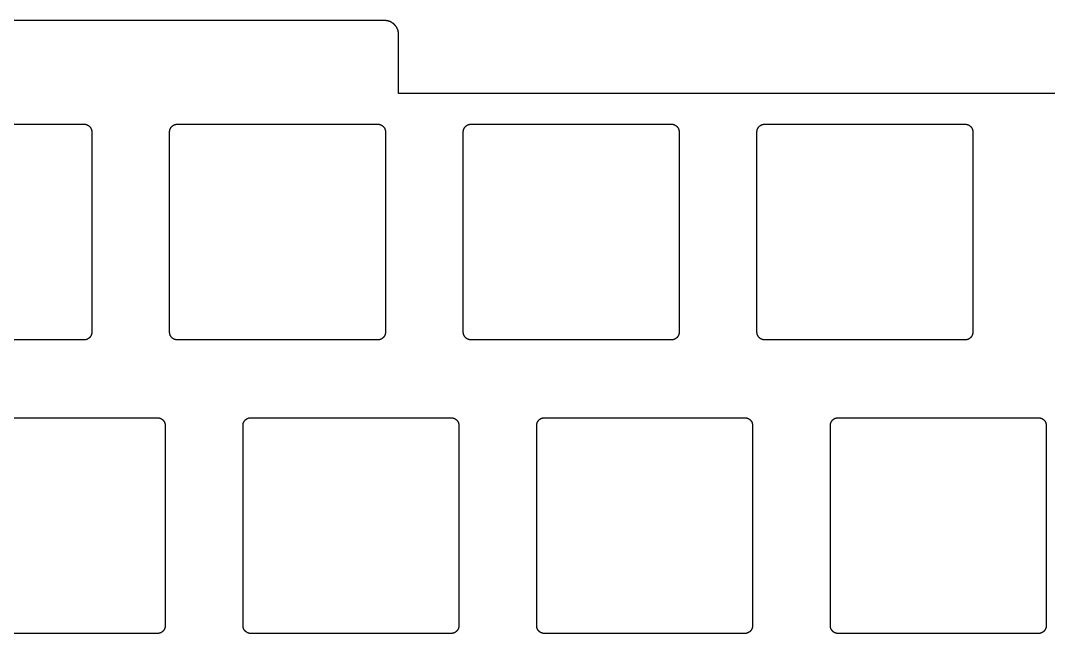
# Model space of a CAD drawing. Header units: millimetres. Extents: x 1 to 266, y -4 to 81.
# Drawn here: x 69.2 to 135.8, y 40.9 to 80.7 of the extents above; entities that cross this region are included whole.
import ezdxf

# ---------------------------------------------------------------- set-up
doc = ezdxf.new("R2010")
doc.units = ezdxf.units.MM
doc.layers.add('Layer 01', color=18, linetype='Continuous', true_color=0x000000)

msp = doc.modelspace()

# ---------------------------------------------------------------- linework, layer by layer
at = {"layer": 'Layer 01'}
for points in [[(92.771, 80.658), (29.771, 80.658)], [(93.671, 79.758), (93.671, 79.777), (93.671, 79.798), (93.669, 79.818), (93.668, 79.838), (93.666, 79.859), (93.663, 79.88), (93.66, 79.9), (93.656, 79.921), (93.652, 79.942), (93.648, 79.963), (93.642, 79.984), (93.637, 80.005), (93.63, 80.026), (93.624, 80.047), (93.616, 80.068), (93.608, 80.089), (93.6, 80.11), (93.591, 80.13), (93.581, 80.151), (93.571, 80.171), (93.56, 80.191), (93.549, 80.211), (93.537, 80.231), (93.525, 80.25), (93.512, 80.269), (93.499, 80.288), (93.485, 80.307), (93.47, 80.325), (93.455, 80.343), (93.44, 80.36), (93.424, 80.377), (93.408, 80.394), (93.391, 80.41), (93.374, 80.426), (93.357, 80.441), (93.339, 80.456), (93.321, 80.471), (93.302, 80.485), (93.283, 80.498), (93.264, 80.511), (93.245, 80.523), (93.225, 80.535), (93.205, 80.546), (93.185, 80.557), (93.165, 80.567), (93.144, 80.577), (93.124, 80.586), (93.103, 80.594), (93.082, 80.602), (93.061, 80.61), (93.04, 80.616), (93.019, 80.623), (92.998, 80.629), (92.977, 80.634), (92.956, 80.638), (92.935, 80.642), (92.914, 80.646), (92.894, 80.649), (92.873, 80.652), (92.852, 80.654), (92.832, 80.655), (92.812, 80.657), (92.791, 80.657), (92.771, 80.658)], [(173.221, 79.758), (173.221, 75.928), (93.671, 75.928), (93.671, 79.758)], [(60.271, 73.932), (73.271, 73.932)], [(73.271, 73.932), (73.282, 73.931), (73.294, 73.931), (73.306, 73.93), (73.317, 73.929), (73.329, 73.928), (73.341, 73.927), (73.352, 73.925), (73.364, 73.923), (73.375, 73.921), (73.386, 73.918), (73.398, 73.915), (73.409, 73.912), (73.42, 73.909), (73.431, 73.905), (73.443, 73.901), (73.455, 73.896), (73.466, 73.892), (73.478, 73.887), (73.489, 73.881), (73.501, 73.876), (73.512, 73.87), (73.523, 73.864), (73.533, 73.857), (73.544, 73.85), (73.555, 73.843), (73.565, 73.836), (73.575, 73.828), (73.586, 73.82), (73.596, 73.811), (73.605, 73.803), (73.615, 73.794), (73.624, 73.785), (73.633, 73.776), (73.642, 73.767), (73.65, 73.757), (73.658, 73.748), (73.666, 73.738), (73.673, 73.728), (73.681, 73.718), (73.688, 73.707), (73.695, 73.696), (73.701, 73.686), (73.708, 73.674), (73.714, 73.663), (73.72, 73.651), (73.725, 73.639), (73.731, 73.627), (73.735, 73.616), (73.74, 73.605), (73.744, 73.594), (73.747, 73.583), (73.751, 73.571), (73.754, 73.56), (73.757, 73.549), (73.759, 73.537), (73.762, 73.526), (73.764, 73.514), (73.766, 73.503), (73.767, 73.491), (73.768, 73.479), (73.769, 73.467), (73.77, 73.456), (73.77, 73.444), (73.77, 73.432)], [(73.77, 73.432), (73.77, 60.432)], [(78.821, 73.432), (78.821, 73.443), (78.822, 73.455), (78.822, 73.467), (78.823, 73.478), (78.824, 73.49), (78.826, 73.502), (78.828, 73.513), (78.83, 73.525), (78.832, 73.536), (78.835, 73.547), (78.837, 73.559), (78.841, 73.57), (78.844, 73.581), (78.848, 73.592), (78.852, 73.604), (78.856, 73.616), (78.861, 73.627), (78.866, 73.639), (78.871, 73.65), (78.877, 73.662), (78.883, 73.673), (78.889, 73.684), (78.896, 73.695), (78.902, 73.705), (78.91, 73.716), (78.917, 73.726), (78.925, 73.737), (78.933, 73.747), (78.941, 73.757), (78.95, 73.767), (78.959, 73.776), (78.967, 73.785), (78.976, 73.794), (78.986, 73.803), (78.995, 73.811), (79.005, 73.819), (79.015, 73.827), (79.025, 73.835), (79.035, 73.842), (79.045, 73.849), (79.056, 73.856), (79.067, 73.862), (79.078, 73.869), (79.09, 73.875), (79.101, 73.881), (79.114, 73.886), (79.126, 73.892), (79.137, 73.896), (79.148, 73.901), (79.159, 73.905), (79.17, 73.908), (79.181, 73.912), (79.193, 73.915), (79.204, 73.918), (79.215, 73.92), (79.227, 73.923), (79.238, 73.925), (79.25, 73.927), (79.262, 73.928), (79.273, 73.929), (79.285, 73.93), (79.297, 73.931), (79.309, 73.931), (79.321, 73.932)], [(78.821, 60.432), (78.821, 73.432)], [(79.321, 73.932), (92.321, 73.932)], [(92.321, 73.932), (92.332, 73.931), (92.344, 73.931), (92.356, 73.93), (92.367, 73.929), (92.379, 73.928), (92.391, 73.927), (92.402, 73.925), (92.414, 73.923), (92.425, 73.921), (92.436, 73.918), (92.448, 73.915), (92.459, 73.912), (92.47, 73.909), (92.481, 73.905), (92.493, 73.901), (92.505, 73.896), (92.516, 73.892), (92.528, 73.887), (92.539, 73.881), (92.551, 73.876), (92.562, 73.87), (92.573, 73.864), (92.583, 73.857), (92.594, 73.85), (92.605, 73.843), (92.615, 73.836), (92.625, 73.828), (92.636, 73.82), (92.646, 73.811), (92.655, 73.803), (92.665, 73.794), (92.674, 73.785), (92.683, 73.776), (92.692, 73.767), (92.7, 73.757), (92.708, 73.748), (92.716, 73.738), (92.723, 73.728), (92.731, 73.718), (92.738, 73.707), (92.745, 73.696), (92.751, 73.686), (92.758, 73.674), (92.764, 73.663), (92.77, 73.651), (92.775, 73.639), (92.781, 73.627), (92.785, 73.616), (92.79, 73.605), (92.794, 73.594), (92.797, 73.583), (92.801, 73.571), (92.804, 73.56), (92.807, 73.549), (92.809, 73.537), (92.812, 73.526), (92.814, 73.514), (92.816, 73.503), (92.817, 73.491), (92.818, 73.479), (92.819, 73.467), (92.82, 73.456), (92.82, 73.444), (92.82, 73.432)], [(92.82, 73.432), (92.82, 60.432)], [(97.871, 73.432), (97.871, 73.444), (97.872, 73.456), (97.872, 73.468), (97.874, 73.481), (97.875, 73.493), (97.877, 73.505), (97.879, 73.517), (97.881, 73.529), (97.883, 73.541), (97.886, 73.553), (97.889, 73.565), (97.893, 73.577), (97.896, 73.589), (97.9, 73.6), (97.905, 73.612), (97.909, 73.623), (97.914, 73.634), (97.919, 73.645), (97.924, 73.656), (97.93, 73.667), (97.935, 73.677), (97.942, 73.688), (97.948, 73.698), (97.955, 73.708), (97.962, 73.719), (97.969, 73.729), (97.976, 73.739), (97.984, 73.748), (97.992, 73.758), (98.001, 73.767), (98.009, 73.776), (98.017, 73.785), (98.026, 73.794), (98.035, 73.802), (98.044, 73.81), (98.054, 73.818), (98.063, 73.826), (98.073, 73.833), (98.083, 73.84), (98.093, 73.847), (98.103, 73.854), (98.114, 73.86), (98.124, 73.866), (98.135, 73.872), (98.146, 73.878), (98.157, 73.883), (98.168, 73.889), (98.18, 73.894), (98.191, 73.898), (98.203, 73.902), (98.214, 73.906), (98.226, 73.91), (98.237, 73.914), (98.249, 73.917), (98.261, 73.92), (98.273, 73.922), (98.285, 73.924), (98.297, 73.926), (98.309, 73.928), (98.321, 73.929), (98.334, 73.93), (98.346, 73.931), (98.358, 73.931), (98.371, 73.932)], [(97.871, 72.983), (97.871, 73.432)], [(98.371, 73.932), (111.371, 73.932)], [(111.371, 73.932), (111.382, 73.931), (111.394, 73.931), (111.406, 73.93), (111.417, 73.929), (111.429, 73.928), (111.441, 73.927), (111.452, 73.925), (111.464, 73.923), (111.475, 73.921), (111.486, 73.918), (111.498, 73.915), (111.509, 73.912), (111.52, 73.909), (111.531, 73.905), (111.543, 73.901), (111.555, 73.896), (111.566, 73.892), (111.578, 73.887), (111.589, 73.881), (111.601, 73.876), (111.612, 73.87), (111.623, 73.864), (111.633, 73.857), (111.644, 73.85), (111.655, 73.843), (111.665, 73.836), (111.675, 73.828), (111.686, 73.82), (111.696, 73.811), (111.705, 73.803), (111.715, 73.794), (111.724, 73.785), (111.733, 73.776), (111.742, 73.767), (111.75, 73.757), (111.758, 73.748), (111.766, 73.738), (111.773, 73.728), (111.781, 73.718), (111.788, 73.707), (111.795, 73.696), (111.801, 73.686), (111.808, 73.674), (111.814, 73.663), (111.82, 73.651), (111.825, 73.639), (111.831, 73.627), (111.835, 73.616), (111.84, 73.605), (111.844, 73.594), (111.847, 73.583), (111.851, 73.571), (111.854, 73.56), (111.857, 73.549), (111.859, 73.537), (111.862, 73.526), (111.864, 73.514), (111.866, 73.503), (111.867, 73.491), (111.868, 73.479), (111.869, 73.467), (111.87, 73.456), (111.87, 73.444), (111.871, 73.432)], [(111.871, 73.432), (111.871, 60.432)], [(116.921, 73.432), (116.921, 73.444), (116.922, 73.456), (116.922, 73.468), (116.924, 73.481), (116.925, 73.493), (116.927, 73.505), (116.929, 73.517), (116.931, 73.529), (116.933, 73.541), (116.936, 73.553), (116.939, 73.565), (116.943, 73.577), (116.946, 73.589), (116.95, 73.6), (116.955, 73.612), (116.959, 73.623), (116.964, 73.634), (116.969, 73.645), (116.974, 73.656), (116.98, 73.667), (116.985, 73.677), (116.992, 73.688), (116.998, 73.698), (117.005, 73.708), (117.012, 73.719), (117.019, 73.729), (117.026, 73.739), (117.034, 73.748), (117.042, 73.758), (117.051, 73.767), (117.059, 73.776), (117.067, 73.785), (117.076, 73.794), (117.085, 73.802), (117.094, 73.81), (117.104, 73.818), (117.113, 73.826), (117.123, 73.833), (117.133, 73.84), (117.143, 73.847), (117.153, 73.854), (117.164, 73.86), (117.174, 73.866), (117.185, 73.872), (117.196, 73.878), (117.207, 73.883), (117.218, 73.889), (117.23, 73.894), (117.241, 73.898), (117.253, 73.902), (117.264, 73.906), (117.276, 73.91), (117.287, 73.914), (117.299, 73.917), (117.311, 73.92), (117.323, 73.922), (117.335, 73.924), (117.347, 73.926), (117.359, 73.928), (117.371, 73.929), (117.384, 73.93), (117.396, 73.931), (117.408, 73.931), (117.421, 73.932)], [(116.921, 72.977), (116.921, 73.432)], [(117.421, 73.932), (130.42, 73.932)], [(130.42, 73.932), (130.433, 73.931), (130.445, 73.931), (130.457, 73.93), (130.47, 73.929), (130.482, 73.928), (130.494, 73.926), (130.506, 73.924), (130.518, 73.922), (130.53, 73.919), (130.542, 73.916), (130.554, 73.913), (130.566, 73.91), (130.578, 73.906), (130.589, 73.902), (130.601, 73.898), (130.612, 73.894), (130.623, 73.889), (130.634, 73.884), (130.645, 73.879), (130.656, 73.873), (130.666, 73.867), (130.677, 73.861), (130.687, 73.855), (130.697, 73.848), (130.708, 73.841), (130.718, 73.834), (130.727, 73.826), (130.737, 73.818), (130.747, 73.81), (130.756, 73.802), (130.765, 73.794), (130.774, 73.785), (130.783, 73.776), (130.791, 73.768), (130.799, 73.758), (130.807, 73.749), (130.814, 73.739), (130.822, 73.73), (130.829, 73.72), (130.836, 73.71), (130.843, 73.699), (130.849, 73.689), (130.855, 73.678), (130.861, 73.667), (130.867, 73.656), (130.872, 73.645), (130.878, 73.634), (130.882, 73.623), (130.887, 73.612), (130.891, 73.6), (130.895, 73.589), (130.899, 73.577), (130.903, 73.565), (130.906, 73.554), (130.908, 73.542), (130.911, 73.53), (130.913, 73.518), (130.915, 73.506), (130.917, 73.494), (130.918, 73.481), (130.919, 73.469), (130.92, 73.457), (130.92, 73.444), (130.921, 73.432)], [(130.921, 73.432), (130.921, 60.432)], [(97.87, 72.932), (97.871, 72.983)], [(97.87, 60.932), (97.87, 72.932)], [(116.92, 72.932), (116.921, 72.977)], [(116.92, 60.932), (116.92, 72.932)], [(97.871, 60.881), (97.87, 60.932)], [(97.871, 60.432), (97.871, 60.881)], [(116.921, 60.887), (116.92, 60.932)], [(116.921, 60.432), (116.921, 60.887)], [(73.77, 60.432), (73.77, 60.421), (73.77, 60.409), (73.769, 60.397), (73.768, 60.386), (73.767, 60.374), (73.766, 60.362), (73.764, 60.351), (73.762, 60.339), (73.759, 60.328), (73.757, 60.317), (73.754, 60.305), (73.751, 60.294), (73.748, 60.283), (73.744, 60.272), (73.74, 60.26), (73.735, 60.248), (73.731, 60.237), (73.726, 60.225), (73.72, 60.214), (73.715, 60.202), (73.709, 60.191), (73.702, 60.18), (73.696, 60.169), (73.689, 60.159), (73.682, 60.148), (73.674, 60.138), (73.667, 60.127), (73.659, 60.117), (73.65, 60.107), (73.642, 60.097), (73.633, 60.088), (73.624, 60.079), (73.615, 60.07), (73.606, 60.061), (73.596, 60.053), (73.587, 60.045), (73.577, 60.037), (73.567, 60.029), (73.557, 60.022), (73.546, 60.015), (73.535, 60.008), (73.524, 60.002), (73.513, 59.995), (73.502, 59.989), (73.49, 59.983), (73.478, 59.978), (73.466, 59.972), (73.455, 59.968), (73.444, 59.963), (73.433, 59.959), (73.421, 59.956), (73.41, 59.952), (73.399, 59.949), (73.388, 59.946), (73.376, 59.944), (73.365, 59.941), (73.353, 59.939), (73.342, 59.937), (73.33, 59.936), (73.318, 59.935), (73.306, 59.934), (73.294, 59.933), (73.283, 59.933), (73.271, 59.932)], [(79.321, 59.932), (79.309, 59.933), (79.298, 59.933), (79.286, 59.934), (79.274, 59.935), (79.263, 59.936), (79.251, 59.937), (79.239, 59.939), (79.228, 59.941), (79.216, 59.943), (79.205, 59.946), (79.194, 59.949), (79.183, 59.952), (79.171, 59.955), (79.16, 59.959), (79.149, 59.963), (79.137, 59.968), (79.125, 59.972), (79.114, 59.977), (79.102, 59.983), (79.091, 59.988), (79.08, 59.994), (79.069, 60), (79.058, 60.007), (79.047, 60.014), (79.037, 60.021), (79.026, 60.028), (79.016, 60.036), (79.006, 60.044), (78.996, 60.053), (78.986, 60.061), (78.977, 60.07), (78.967, 60.079), (78.959, 60.088), (78.95, 60.097), (78.942, 60.107), (78.934, 60.116), (78.926, 60.126), (78.918, 60.136), (78.911, 60.146), (78.904, 60.157), (78.897, 60.168), (78.89, 60.178), (78.884, 60.19), (78.878, 60.201), (78.872, 60.213), (78.866, 60.225), (78.861, 60.237), (78.856, 60.248), (78.852, 60.259), (78.848, 60.27), (78.844, 60.281), (78.841, 60.293), (78.838, 60.304), (78.835, 60.315), (78.832, 60.327), (78.83, 60.338), (78.828, 60.35), (78.826, 60.361), (78.824, 60.373), (78.823, 60.385), (78.822, 60.397), (78.822, 60.408), (78.821, 60.42), (78.821, 60.432)], [(92.82, 60.432), (92.82, 60.421), (92.82, 60.409), (92.819, 60.397), (92.818, 60.386), (92.817, 60.374), (92.816, 60.362), (92.814, 60.351), (92.812, 60.339), (92.809, 60.328), (92.807, 60.317), (92.804, 60.305), (92.801, 60.294), (92.798, 60.283), (92.794, 60.272), (92.79, 60.26), (92.785, 60.248), (92.781, 60.237), (92.776, 60.225), (92.77, 60.214), (92.765, 60.202), (92.759, 60.191), (92.752, 60.18), (92.746, 60.169), (92.739, 60.159), (92.732, 60.148), (92.724, 60.138), (92.717, 60.127), (92.709, 60.117), (92.7, 60.107), (92.692, 60.097), (92.683, 60.088), (92.674, 60.079), (92.665, 60.07), (92.656, 60.061), (92.646, 60.053), (92.637, 60.045), (92.627, 60.037), (92.617, 60.029), (92.607, 60.022), (92.596, 60.015), (92.585, 60.008), (92.574, 60.002), (92.563, 59.995), (92.552, 59.989), (92.54, 59.983), (92.528, 59.978), (92.516, 59.972), (92.505, 59.968), (92.494, 59.963), (92.483, 59.959), (92.471, 59.956), (92.46, 59.952), (92.449, 59.949), (92.438, 59.946), (92.426, 59.944), (92.415, 59.941), (92.403, 59.939), (92.392, 59.937), (92.38, 59.936), (92.368, 59.935), (92.356, 59.934), (92.344, 59.933), (92.333, 59.933), (92.321, 59.932)], [(98.371, 59.932), (98.359, 59.933), (98.346, 59.933), (98.334, 59.934), (98.322, 59.935), (98.31, 59.936), (98.298, 59.938), (98.285, 59.94), (98.273, 59.942), (98.261, 59.945), (98.249, 59.948), (98.237, 59.951), (98.226, 59.954), (98.214, 59.958), (98.202, 59.962), (98.191, 59.966), (98.18, 59.97), (98.169, 59.975), (98.157, 59.98), (98.147, 59.985), (98.136, 59.991), (98.125, 59.997), (98.115, 60.003), (98.104, 60.009), (98.094, 60.016), (98.084, 60.023), (98.074, 60.03), (98.064, 60.038), (98.054, 60.046), (98.045, 60.054), (98.035, 60.062), (98.026, 60.07), (98.017, 60.079), (98.009, 60.088), (98.001, 60.096), (97.993, 60.106), (97.985, 60.115), (97.977, 60.125), (97.97, 60.134), (97.962, 60.144), (97.956, 60.154), (97.949, 60.165), (97.942, 60.175), (97.936, 60.186), (97.93, 60.197), (97.925, 60.208), (97.919, 60.219), (97.914, 60.23), (97.909, 60.241), (97.904, 60.252), (97.9, 60.264), (97.896, 60.275), (97.892, 60.287), (97.889, 60.299), (97.886, 60.31), (97.883, 60.322), (97.881, 60.334), (97.878, 60.346), (97.876, 60.358), (97.875, 60.37), (97.873, 60.383), (97.872, 60.395), (97.872, 60.407), (97.871, 60.42), (97.871, 60.432)], [(111.871, 60.432), (111.87, 60.421), (111.87, 60.409), (111.869, 60.397), (111.868, 60.386), (111.867, 60.374), (111.866, 60.362), (111.864, 60.351), (111.862, 60.339), (111.859, 60.328), (111.857, 60.317), (111.854, 60.305), (111.851, 60.294), (111.848, 60.283), (111.844, 60.272), (111.84, 60.26), (111.835, 60.248), (111.831, 60.237), (111.826, 60.225), (111.82, 60.214), (111.815, 60.202), (111.809, 60.191), (111.802, 60.18), (111.796, 60.169), (111.789, 60.159), (111.782, 60.148), (111.774, 60.138), (111.767, 60.127), (111.759, 60.117), (111.75, 60.107), (111.742, 60.097), (111.733, 60.088), (111.724, 60.079), (111.715, 60.07), (111.706, 60.061), (111.696, 60.053), (111.687, 60.045), (111.677, 60.037), (111.667, 60.029), (111.657, 60.022), (111.646, 60.015), (111.635, 60.008), (111.624, 60.002), (111.613, 59.995), (111.602, 59.989), (111.59, 59.983), (111.578, 59.978), (111.566, 59.972), (111.555, 59.968), (111.544, 59.963), (111.533, 59.959), (111.521, 59.956), (111.51, 59.952), (111.499, 59.949), (111.488, 59.946), (111.476, 59.944), (111.465, 59.941), (111.453, 59.939), (111.442, 59.937), (111.43, 59.936), (111.418, 59.935), (111.406, 59.934), (111.394, 59.933), (111.383, 59.933), (111.371, 59.932)], [(117.421, 59.932), (117.409, 59.933), (117.396, 59.933), (117.384, 59.934), (117.372, 59.935), (117.36, 59.936), (117.348, 59.938), (117.335, 59.94), (117.323, 59.942), (117.311, 59.945), (117.299, 59.948), (117.287, 59.951), (117.276, 59.954), (117.264, 59.958), (117.252, 59.962), (117.241, 59.966), (117.23, 59.97), (117.219, 59.975), (117.207, 59.98), (117.197, 59.985), (117.186, 59.991), (117.175, 59.997), (117.165, 60.003), (117.154, 60.009), (117.144, 60.016), (117.134, 60.023), (117.124, 60.03), (117.114, 60.038), (117.104, 60.046), (117.095, 60.054), (117.085, 60.062), (117.076, 60.07), (117.067, 60.079), (117.059, 60.088), (117.051, 60.096), (117.043, 60.106), (117.035, 60.115), (117.027, 60.125), (117.02, 60.134), (117.012, 60.144), (117.006, 60.154), (116.999, 60.165), (116.992, 60.175), (116.986, 60.186), (116.98, 60.197), (116.975, 60.208), (116.969, 60.219), (116.964, 60.23), (116.959, 60.241), (116.954, 60.252), (116.95, 60.264), (116.946, 60.275), (116.942, 60.287), (116.939, 60.299), (116.936, 60.31), (116.933, 60.322), (116.931, 60.334), (116.928, 60.346), (116.926, 60.358), (116.925, 60.37), (116.923, 60.383), (116.922, 60.395), (116.922, 60.407), (116.921, 60.42), (116.921, 60.432)], [(130.921, 60.432), (130.92, 60.421), (130.92, 60.409), (130.919, 60.397), (130.918, 60.386), (130.917, 60.374), (130.916, 60.362), (130.914, 60.351), (130.912, 60.339), (130.909, 60.328), (130.907, 60.317), (130.904, 60.305), (130.901, 60.294), (130.898, 60.283), (130.894, 60.272), (130.89, 60.26), (130.885, 60.248), (130.881, 60.237), (130.876, 60.225), (130.87, 60.214), (130.865, 60.202), (130.859, 60.191), (130.852, 60.18), (130.846, 60.169), (130.839, 60.159), (130.832, 60.148), (130.824, 60.138), (130.817, 60.127), (130.809, 60.117), (130.8, 60.107), (130.792, 60.097), (130.783, 60.088), (130.774, 60.079), (130.765, 60.07), (130.756, 60.061), (130.746, 60.053), (130.737, 60.045), (130.727, 60.037), (130.717, 60.029), (130.707, 60.022), (130.696, 60.015), (130.685, 60.008), (130.674, 60.002), (130.663, 59.995), (130.652, 59.989), (130.64, 59.983), (130.628, 59.978), (130.616, 59.972), (130.605, 59.968), (130.594, 59.963), (130.583, 59.959), (130.571, 59.956), (130.56, 59.952), (130.549, 59.949), (130.538, 59.946), (130.526, 59.944), (130.515, 59.941), (130.503, 59.939), (130.492, 59.937), (130.48, 59.936), (130.468, 59.935), (130.456, 59.934), (130.444, 59.933), (130.433, 59.933), (130.42, 59.932)], [(73.271, 59.932), (60.271, 59.932)], [(92.321, 59.932), (79.321, 59.932)], [(111.371, 59.932), (98.371, 59.932)], [(130.42, 59.932), (117.421, 59.932)], [(65.032, 54.882), (78.033, 54.882)], [(78.033, 54.882), (78.045, 54.881), (78.057, 54.881), (78.07, 54.88), (78.082, 54.879), (78.094, 54.878), (78.106, 54.876), (78.119, 54.874), (78.131, 54.872), (78.143, 54.869), (78.155, 54.866), (78.166, 54.863), (78.178, 54.86), (78.19, 54.856), (78.201, 54.852), (78.213, 54.848), (78.224, 54.844), (78.235, 54.839), (78.246, 54.834), (78.257, 54.829), (78.268, 54.823), (78.279, 54.817), (78.289, 54.811), (78.3, 54.805), (78.31, 54.798), (78.32, 54.791), (78.33, 54.784), (78.34, 54.776), (78.35, 54.768), (78.359, 54.76), (78.369, 54.752), (78.378, 54.744), (78.386, 54.735), (78.395, 54.726), (78.403, 54.718), (78.411, 54.708), (78.419, 54.699), (78.427, 54.689), (78.434, 54.68), (78.441, 54.67), (78.448, 54.66), (78.455, 54.649), (78.462, 54.639), (78.468, 54.628), (78.474, 54.617), (78.479, 54.606), (78.485, 54.595), (78.49, 54.584), (78.495, 54.573), (78.499, 54.562), (78.504, 54.55), (78.508, 54.539), (78.511, 54.527), (78.515, 54.515), (78.518, 54.504), (78.521, 54.492), (78.523, 54.48), (78.526, 54.468), (78.528, 54.456), (78.529, 54.444), (78.531, 54.431), (78.532, 54.419), (78.532, 54.407), (78.533, 54.394), (78.533, 54.382)], [(83.582, 54.382), (83.582, 54.393), (83.583, 54.405), (83.583, 54.417), (83.584, 54.428), (83.586, 54.44), (83.587, 54.452), (83.589, 54.463), (83.591, 54.475), (83.593, 54.486), (83.596, 54.497), (83.599, 54.509), (83.602, 54.52), (83.605, 54.531), (83.609, 54.542), (83.613, 54.554), (83.617, 54.566), (83.622, 54.577), (83.627, 54.589), (83.632, 54.6), (83.638, 54.612), (83.644, 54.623), (83.65, 54.634), (83.657, 54.645), (83.664, 54.655), (83.671, 54.666), (83.678, 54.676), (83.686, 54.687), (83.694, 54.697), (83.703, 54.707), (83.711, 54.717), (83.72, 54.726), (83.729, 54.735), (83.738, 54.744), (83.747, 54.753), (83.756, 54.761), (83.766, 54.769), (83.776, 54.777), (83.786, 54.785), (83.796, 54.792), (83.807, 54.799), (83.817, 54.806), (83.828, 54.812), (83.839, 54.819), (83.851, 54.825), (83.863, 54.831), (83.875, 54.836), (83.887, 54.842), (83.898, 54.846), (83.909, 54.851), (83.92, 54.855), (83.931, 54.858), (83.942, 54.862), (83.954, 54.865), (83.965, 54.868), (83.976, 54.87), (83.988, 54.873), (83.999, 54.875), (84.011, 54.877), (84.023, 54.878), (84.034, 54.879), (84.046, 54.88), (84.058, 54.881), (84.07, 54.881), (84.082, 54.882)], [(84.082, 54.882), (97.083, 54.882)], [(97.083, 54.882), (97.095, 54.881), (97.107, 54.881), (97.12, 54.88), (97.132, 54.879), (97.144, 54.878), (97.156, 54.876), (97.169, 54.874), (97.181, 54.872), (97.193, 54.869), (97.205, 54.866), (97.216, 54.863), (97.228, 54.86), (97.24, 54.856), (97.251, 54.852), (97.263, 54.848), (97.274, 54.844), (97.285, 54.839), (97.296, 54.834), (97.307, 54.829), (97.318, 54.823), (97.329, 54.817), (97.339, 54.811), (97.35, 54.805), (97.36, 54.798), (97.37, 54.791), (97.38, 54.784), (97.39, 54.776), (97.4, 54.768), (97.409, 54.76), (97.419, 54.752), (97.428, 54.744), (97.436, 54.735), (97.445, 54.726), (97.453, 54.718), (97.461, 54.708), (97.469, 54.699), (97.477, 54.689), (97.484, 54.68), (97.491, 54.67), (97.498, 54.66), (97.505, 54.649), (97.512, 54.639), (97.518, 54.628), (97.524, 54.617), (97.529, 54.606), (97.535, 54.595), (97.54, 54.584), (97.545, 54.573), (97.549, 54.562), (97.554, 54.55), (97.558, 54.539), (97.561, 54.527), (97.565, 54.515), (97.568, 54.504), (97.571, 54.492), (97.573, 54.48), (97.576, 54.468), (97.578, 54.456), (97.579, 54.444), (97.581, 54.431), (97.582, 54.419), (97.582, 54.407), (97.583, 54.394), (97.583, 54.382)], [(102.632, 54.382), (102.632, 54.394), (102.633, 54.406), (102.634, 54.418), (102.635, 54.431), (102.636, 54.443), (102.638, 54.455), (102.64, 54.467), (102.642, 54.479), (102.645, 54.491), (102.647, 54.503), (102.651, 54.515), (102.654, 54.527), (102.658, 54.539), (102.662, 54.55), (102.666, 54.562), (102.67, 54.573), (102.675, 54.584), (102.68, 54.595), (102.685, 54.606), (102.691, 54.617), (102.697, 54.627), (102.703, 54.638), (102.709, 54.648), (102.716, 54.658), (102.723, 54.669), (102.73, 54.679), (102.738, 54.689), (102.745, 54.698), (102.753, 54.708), (102.762, 54.717), (102.77, 54.726), (102.779, 54.735), (102.787, 54.744), (102.796, 54.752), (102.805, 54.76), (102.815, 54.768), (102.824, 54.776), (102.834, 54.783), (102.844, 54.79), (102.854, 54.797), (102.865, 54.804), (102.875, 54.81), (102.886, 54.816), (102.896, 54.822), (102.907, 54.828), (102.918, 54.833), (102.93, 54.839), (102.941, 54.844), (102.952, 54.848), (102.964, 54.852), (102.975, 54.856), (102.987, 54.86), (102.999, 54.864), (103.01, 54.867), (103.022, 54.87), (103.034, 54.872), (103.046, 54.874), (103.058, 54.876), (103.07, 54.878), (103.083, 54.879), (103.095, 54.88), (103.107, 54.881), (103.12, 54.881), (103.132, 54.882)], [(103.132, 54.882), (116.133, 54.882)], [(116.133, 54.882), (116.145, 54.881), (116.157, 54.881), (116.17, 54.88), (116.182, 54.879), (116.194, 54.878), (116.206, 54.876), (116.219, 54.874), (116.231, 54.872), (116.243, 54.869), (116.255, 54.866), (116.266, 54.863), (116.278, 54.86), (116.29, 54.856), (116.301, 54.852), (116.313, 54.848), (116.324, 54.844), (116.335, 54.839), (116.346, 54.834), (116.357, 54.829), (116.368, 54.823), (116.379, 54.817), (116.389, 54.811), (116.4, 54.805), (116.41, 54.798), (116.42, 54.791), (116.43, 54.784), (116.44, 54.776), (116.45, 54.768), (116.459, 54.76), (116.469, 54.752), (116.478, 54.744), (116.486, 54.735), (116.495, 54.726), (116.503, 54.718), (116.511, 54.708), (116.519, 54.699), (116.527, 54.689), (116.534, 54.68), (116.541, 54.67), (116.548, 54.66), (116.555, 54.649), (116.562, 54.639), (116.568, 54.628), (116.574, 54.617), (116.579, 54.606), (116.585, 54.595), (116.59, 54.584), (116.595, 54.573), (116.599, 54.562), (116.604, 54.55), (116.608, 54.539), (116.611, 54.527), (116.615, 54.515), (116.618, 54.504), (116.621, 54.492), (116.623, 54.48), (116.626, 54.468), (116.628, 54.456), (116.629, 54.444), (116.631, 54.431), (116.632, 54.419), (116.632, 54.407), (116.633, 54.394), (116.633, 54.382)], [(121.682, 54.382), (121.682, 54.394), (121.683, 54.406), (121.684, 54.418), (121.685, 54.431), (121.686, 54.443), (121.688, 54.455), (121.69, 54.467), (121.692, 54.479), (121.695, 54.491), (121.697, 54.503), (121.701, 54.515), (121.704, 54.527), (121.708, 54.539), (121.712, 54.55), (121.716, 54.562), (121.72, 54.573), (121.725, 54.584), (121.73, 54.595), (121.735, 54.606), (121.741, 54.617), (121.747, 54.627), (121.753, 54.638), (121.759, 54.648), (121.766, 54.658), (121.773, 54.669), (121.78, 54.679), (121.788, 54.689), (121.795, 54.698), (121.803, 54.708), (121.812, 54.717), (121.82, 54.726), (121.829, 54.735), (121.837, 54.744), (121.846, 54.752), (121.855, 54.76), (121.865, 54.768), (121.874, 54.776), (121.884, 54.783), (121.894, 54.79), (121.904, 54.797), (121.915, 54.804), (121.925, 54.81), (121.936, 54.816), (121.946, 54.822), (121.957, 54.828), (121.968, 54.833), (121.98, 54.839), (121.991, 54.844), (122.002, 54.848), (122.014, 54.852), (122.025, 54.856), (122.037, 54.86), (122.049, 54.864), (122.06, 54.867), (122.072, 54.87), (122.084, 54.872), (122.096, 54.874), (122.108, 54.876), (122.12, 54.878), (122.133, 54.879), (122.145, 54.88), (122.157, 54.881), (122.17, 54.881), (122.182, 54.882)], [(122.182, 54.882), (135.183, 54.882)], [(135.183, 54.882), (135.195, 54.881), (135.207, 54.881), (135.22, 54.88), (135.232, 54.879), (135.244, 54.878), (135.256, 54.876), (135.269, 54.874), (135.281, 54.872), (135.293, 54.869), (135.305, 54.866), (135.316, 54.863), (135.328, 54.86), (135.34, 54.856), (135.351, 54.852), (135.363, 54.848), (135.374, 54.844), (135.385, 54.839), (135.396, 54.834), (135.407, 54.829), (135.418, 54.823), (135.429, 54.817), (135.439, 54.811), (135.45, 54.805), (135.46, 54.798), (135.47, 54.791), (135.48, 54.784), (135.49, 54.776), (135.5, 54.768), (135.509, 54.76), (135.519, 54.752), (135.528, 54.744), (135.536, 54.735), (135.545, 54.726), (135.553, 54.718), (135.561, 54.708), (135.569, 54.699), (135.577, 54.689), (135.584, 54.68), (135.591, 54.67), (135.598, 54.66), (135.605, 54.649), (135.612, 54.639), (135.618, 54.628), (135.624, 54.617), (135.629, 54.606), (135.635, 54.595), (135.64, 54.584), (135.645, 54.573), (135.649, 54.562), (135.654, 54.55), (135.658, 54.539), (135.661, 54.527), (135.665, 54.515), (135.668, 54.504), (135.671, 54.492), (135.673, 54.48), (135.676, 54.468), (135.678, 54.456), (135.679, 54.444), (135.681, 54.431), (135.682, 54.419), (135.682, 54.407), (135.683, 54.394), (135.683, 54.382)], [(78.533, 54.382), (78.533, 41.382)], [(83.582, 41.382), (83.582, 54.382)], [(97.583, 54.382), (97.583, 41.382)], [(102.632, 53.892), (102.632, 54.382)], [(116.633, 54.382), (116.633, 53.889)], [(121.682, 53.892), (121.682, 54.382)], [(135.683, 54.382), (135.683, 53.889)], [(102.632, 41.872), (102.632, 53.892)], [(116.633, 53.889), (116.633, 41.875)], [(121.682, 41.872), (121.682, 53.892)], [(135.683, 53.889), (135.683, 41.875)], [(78.533, 41.382), (78.533, 41.371), (78.532, 41.359), (78.532, 41.347), (78.531, 41.336), (78.529, 41.324), (78.528, 41.312), (78.526, 41.301), (78.524, 41.289), (78.522, 41.278), (78.519, 41.267), (78.516, 41.255), (78.513, 41.244), (78.51, 41.233), (78.506, 41.222), (78.502, 41.21), (78.498, 41.198), (78.493, 41.187), (78.488, 41.175), (78.483, 41.164), (78.477, 41.152), (78.471, 41.141), (78.465, 41.13), (78.458, 41.119), (78.452, 41.109), (78.444, 41.098), (78.437, 41.088), (78.429, 41.077), (78.421, 41.067), (78.413, 41.057), (78.404, 41.047), (78.395, 41.038), (78.386, 41.029), (78.377, 41.02), (78.368, 41.011), (78.359, 41.003), (78.349, 40.995), (78.339, 40.987), (78.329, 40.979), (78.319, 40.972), (78.308, 40.965), (78.298, 40.958), (78.287, 40.952), (78.276, 40.945), (78.264, 40.939), (78.253, 40.933), (78.24, 40.928), (78.228, 40.922), (78.217, 40.918), (78.206, 40.913), (78.195, 40.909), (78.184, 40.906), (78.173, 40.902), (78.161, 40.899), (78.15, 40.896), (78.139, 40.894), (78.127, 40.891), (78.116, 40.889), (78.104, 40.887), (78.092, 40.886), (78.081, 40.885), (78.069, 40.884), (78.057, 40.883), (78.045, 40.883), (78.033, 40.882)], [(84.082, 40.882), (84.07, 40.883), (84.059, 40.883), (84.047, 40.884), (84.035, 40.885), (84.024, 40.886), (84.012, 40.887), (84.001, 40.889), (83.989, 40.891), (83.978, 40.893), (83.966, 40.896), (83.955, 40.899), (83.944, 40.902), (83.933, 40.905), (83.921, 40.909), (83.91, 40.913), (83.898, 40.918), (83.886, 40.922), (83.875, 40.927), (83.863, 40.933), (83.852, 40.938), (83.841, 40.944), (83.83, 40.95), (83.819, 40.957), (83.809, 40.964), (83.798, 40.971), (83.788, 40.978), (83.777, 40.986), (83.767, 40.994), (83.757, 41.003), (83.747, 41.011), (83.738, 41.02), (83.729, 41.029), (83.72, 41.038), (83.711, 41.047), (83.703, 41.057), (83.695, 41.066), (83.687, 41.076), (83.679, 41.086), (83.672, 41.096), (83.665, 41.107), (83.658, 41.118), (83.651, 41.128), (83.645, 41.14), (83.639, 41.151), (83.633, 41.163), (83.627, 41.175), (83.622, 41.187), (83.617, 41.198), (83.613, 41.209), (83.609, 41.22), (83.605, 41.231), (83.602, 41.243), (83.599, 41.254), (83.596, 41.265), (83.593, 41.277), (83.591, 41.288), (83.589, 41.3), (83.587, 41.311), (83.586, 41.323), (83.584, 41.335), (83.583, 41.347), (83.583, 41.358), (83.582, 41.37), (83.582, 41.382)], [(97.583, 41.382), (97.583, 41.371), (97.582, 41.359), (97.582, 41.347), (97.581, 41.336), (97.579, 41.324), (97.578, 41.312), (97.576, 41.301), (97.574, 41.289), (97.572, 41.278), (97.569, 41.267), (97.566, 41.255), (97.563, 41.244), (97.56, 41.233), (97.556, 41.222), (97.552, 41.21), (97.548, 41.198), (97.543, 41.187), (97.538, 41.175), (97.533, 41.164), (97.527, 41.152), (97.521, 41.141), (97.515, 41.13), (97.508, 41.119), (97.502, 41.109), (97.494, 41.098), (97.487, 41.088), (97.479, 41.077), (97.471, 41.067), (97.463, 41.057), (97.454, 41.047), (97.445, 41.038), (97.436, 41.029), (97.427, 41.02), (97.418, 41.011), (97.409, 41.003), (97.399, 40.995), (97.389, 40.987), (97.379, 40.979), (97.369, 40.972), (97.358, 40.965), (97.348, 40.958), (97.337, 40.952), (97.326, 40.945), (97.314, 40.939), (97.303, 40.933), (97.29, 40.928), (97.278, 40.922), (97.267, 40.918), (97.256, 40.913), (97.245, 40.909), (97.234, 40.906), (97.223, 40.902), (97.211, 40.899), (97.2, 40.896), (97.189, 40.894), (97.177, 40.891), (97.166, 40.889), (97.154, 40.887), (97.142, 40.886), (97.131, 40.885), (97.119, 40.884), (97.107, 40.883), (97.095, 40.883), (97.083, 40.882)], [(102.632, 41.382), (102.632, 41.872)], [(103.132, 40.882), (103.12, 40.883), (103.108, 40.883), (103.095, 40.884), (103.083, 40.885), (103.071, 40.886), (103.059, 40.888), (103.047, 40.89), (103.034, 40.892), (103.022, 40.895), (103.01, 40.898), (102.999, 40.901), (102.987, 40.904), (102.975, 40.908), (102.964, 40.912), (102.952, 40.916), (102.941, 40.92), (102.93, 40.925), (102.919, 40.93), (102.908, 40.935), (102.897, 40.941), (102.886, 40.947), (102.876, 40.953), (102.866, 40.959), (102.855, 40.966), (102.845, 40.973), (102.835, 40.98), (102.825, 40.988), (102.815, 40.996), (102.806, 41.004), (102.797, 41.012), (102.787, 41.02), (102.779, 41.029), (102.77, 41.038), (102.762, 41.046), (102.754, 41.056), (102.746, 41.065), (102.738, 41.075), (102.731, 41.084), (102.724, 41.094), (102.717, 41.104), (102.71, 41.115), (102.704, 41.125), (102.697, 41.136), (102.691, 41.147), (102.686, 41.158), (102.68, 41.169), (102.675, 41.18), (102.67, 41.191), (102.666, 41.202), (102.661, 41.214), (102.657, 41.225), (102.654, 41.237), (102.65, 41.249), (102.647, 41.26), (102.644, 41.272), (102.642, 41.284), (102.639, 41.296), (102.638, 41.308), (102.636, 41.32), (102.635, 41.333), (102.634, 41.345), (102.633, 41.357), (102.632, 41.37), (102.632, 41.382)], [(116.633, 41.382), (116.633, 41.37), (116.632, 41.358), (116.631, 41.346), (116.63, 41.333), (116.629, 41.321), (116.627, 41.309), (116.625, 41.297), (116.623, 41.285), (116.621, 41.273), (116.618, 41.261), (116.615, 41.249), (116.611, 41.237), (116.607, 41.225), (116.604, 41.214), (116.599, 41.202), (116.595, 41.191), (116.59, 41.18), (116.585, 41.169), (116.58, 41.158), (116.574, 41.147), (116.568, 41.137), (116.562, 41.126), (116.556, 41.116), (116.549, 41.106), (116.542, 41.095), (116.535, 41.085), (116.528, 41.075), (116.52, 41.066), (116.512, 41.056), (116.503, 41.047), (116.495, 41.038), (116.486, 41.029), (116.478, 41.02), (116.469, 41.012), (116.46, 41.004), (116.45, 40.996), (116.441, 40.988), (116.431, 40.981), (116.421, 40.974), (116.411, 40.967), (116.401, 40.96), (116.39, 40.954), (116.379, 40.948), (116.369, 40.942), (116.358, 40.936), (116.347, 40.931), (116.336, 40.925), (116.324, 40.92), (116.313, 40.916), (116.301, 40.912), (116.29, 40.908), (116.278, 40.904), (116.267, 40.9), (116.255, 40.897), (116.243, 40.894), (116.231, 40.892), (116.219, 40.89), (116.207, 40.888), (116.195, 40.886), (116.183, 40.885), (116.17, 40.884), (116.158, 40.883), (116.145, 40.883), (116.133, 40.882)], [(116.633, 41.875), (116.633, 41.382)], [(121.682, 41.382), (121.682, 41.872)], [(122.182, 40.882), (122.17, 40.883), (122.158, 40.883), (122.145, 40.884), (122.133, 40.885), (122.121, 40.886), (122.109, 40.888), (122.097, 40.89), (122.084, 40.892), (122.072, 40.895), (122.06, 40.898), (122.049, 40.901), (122.037, 40.904), (122.025, 40.908), (122.014, 40.912), (122.002, 40.916), (121.991, 40.92), (121.98, 40.925), (121.969, 40.93), (121.958, 40.935), (121.947, 40.941), (121.936, 40.947), (121.926, 40.953), (121.916, 40.959), (121.905, 40.966), (121.895, 40.973), (121.885, 40.98), (121.875, 40.988), (121.865, 40.996), (121.856, 41.004), (121.847, 41.012), (121.837, 41.02), (121.829, 41.029), (121.82, 41.038), (121.812, 41.046), (121.804, 41.056), (121.796, 41.065), (121.788, 41.075), (121.781, 41.084), (121.774, 41.094), (121.767, 41.104), (121.76, 41.115), (121.754, 41.125), (121.747, 41.136), (121.741, 41.147), (121.736, 41.158), (121.73, 41.169), (121.725, 41.18), (121.72, 41.191), (121.716, 41.202), (121.711, 41.214), (121.707, 41.225), (121.704, 41.237), (121.7, 41.249), (121.697, 41.26), (121.694, 41.272), (121.692, 41.284), (121.689, 41.296), (121.688, 41.308), (121.686, 41.32), (121.685, 41.333), (121.684, 41.345), (121.683, 41.357), (121.682, 41.37), (121.682, 41.382)], [(135.683, 41.382), (135.683, 41.37), (135.682, 41.358), (135.681, 41.346), (135.68, 41.333), (135.679, 41.321), (135.677, 41.309), (135.675, 41.297), (135.673, 41.285), (135.671, 41.273), (135.668, 41.261), (135.665, 41.249), (135.661, 41.237), (135.657, 41.225), (135.654, 41.214), (135.649, 41.202), (135.645, 41.191), (135.64, 41.18), (135.635, 41.169), (135.63, 41.158), (135.624, 41.147), (135.618, 41.137), (135.612, 41.126), (135.606, 41.116), (135.599, 41.106), (135.592, 41.095), (135.585, 41.085), (135.578, 41.075), (135.57, 41.066), (135.562, 41.056), (135.553, 41.047), (135.545, 41.038), (135.536, 41.029), (135.528, 41.02), (135.519, 41.012), (135.51, 41.004), (135.5, 40.996), (135.491, 40.988), (135.481, 40.981), (135.471, 40.974), (135.461, 40.967), (135.451, 40.96), (135.44, 40.954), (135.429, 40.948), (135.419, 40.942), (135.408, 40.936), (135.397, 40.931), (135.386, 40.925), (135.374, 40.92), (135.363, 40.916), (135.351, 40.912), (135.34, 40.908), (135.328, 40.904), (135.317, 40.9), (135.305, 40.897), (135.293, 40.894), (135.281, 40.892), (135.269, 40.89), (135.257, 40.888), (135.245, 40.886), (135.233, 40.885), (135.22, 40.884), (135.208, 40.883), (135.195, 40.883), (135.183, 40.882)], [(135.683, 41.875), (135.683, 41.382)], [(78.033, 40.882), (65.032, 40.882)], [(97.083, 40.882), (84.082, 40.882)], [(116.133, 40.882), (103.132, 40.882)], [(135.183, 40.882), (122.182, 40.882)]]:
    msp.add_lwpolyline(points, dxfattribs=at)

doc.saveas('drawing.dxf')
